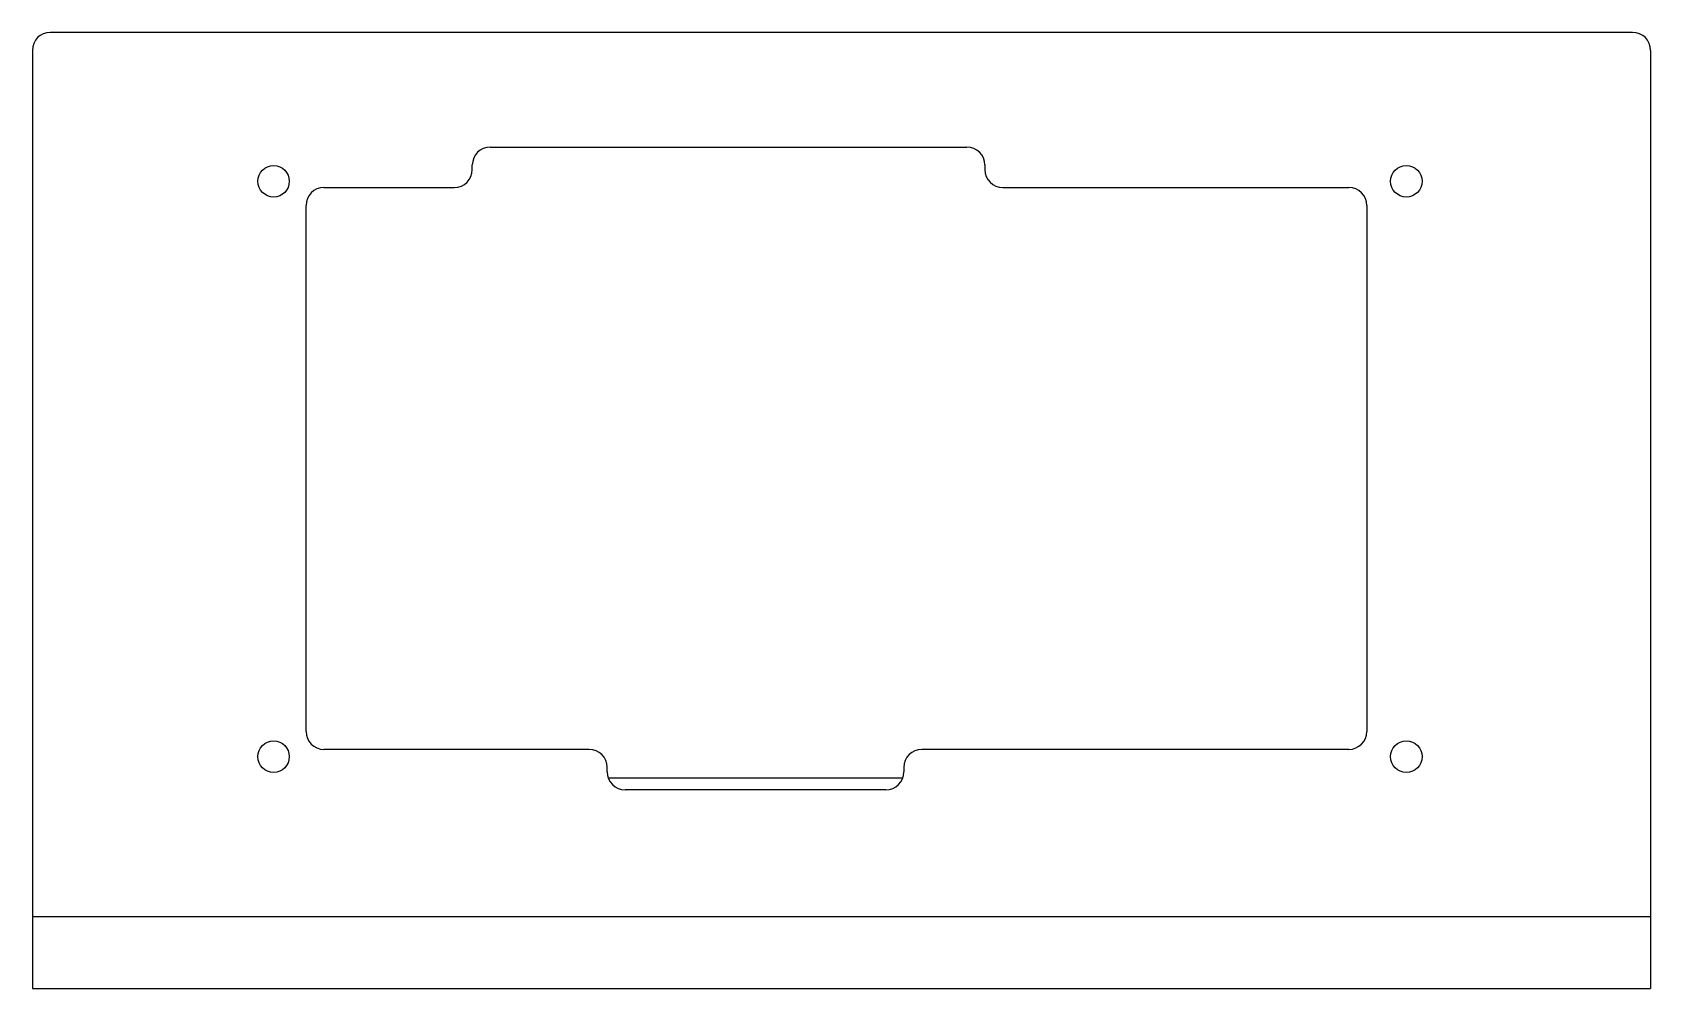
# Model space of a CAD drawing. Header units: millimetres. Extents: x 117 to 297, y 92 to 198.
import ezdxf

# ---------------------------------------------------------------- set-up
doc = ezdxf.new("R2010")
doc.units = ezdxf.units.MM

msp = doc.modelspace()

# ---------------------------------------------------------------- linework, layer by layer
at = {"color": 7, "linetype": 'Continuous', "lineweight": 25}
for p, q in [((294.67, 197.92), (118.67, 197.92)), ((116.67, 195.92), (116.67, 99.56)), ((296.67, 195.92), (296.67, 99.56)), ((167.61, 185.17), (220.61, 185.17)), ((165.61, 182.67), (165.61, 183.17)), ((222.61, 183.17), (222.61, 182.67)), ((149.11, 180.67), (163.61, 180.67)), ((224.61, 180.67), (263.11, 180.67)), ((147.11, 120.17), (147.11, 178.67)), ((265.11, 178.67), (265.11, 120.17)), ((178.61, 118.17), (149.11, 118.17)), ((263.11, 118.17), (215.61, 118.17)), ((180.61, 115.67), (180.61, 116.17)), ((213.61, 116.17), (213.61, 115.67)), ((213.48, 114.97), (180.73, 114.97)), ((211.61, 113.67), (182.61, 113.67)), ((296.67, 99.56), (116.67, 99.56)), ((116.67, 99.56), (116.67, 91.56)), ((296.67, 99.56), (296.67, 91.56)), ((116.67, 91.56), (296.67, 91.56))]:
    msp.add_line(p, q, dxfattribs=at)
for centre in [(143.5, 181.36), (269.5, 181.36), (143.5, 117.36), (269.5, 117.36)]:
    msp.add_circle(centre, 1.75, dxfattribs=at)
for centre, start, end in [((118.67, 195.92), 90, 180), ((294.67, 195.92), 0, 90), ((167.61, 183.17), 90, 180), ((220.61, 183.17), 360, 90), ((163.61, 182.67), 270, 0), ((224.61, 182.67), 180, 270), ((149.11, 178.67), 90, 180), ((263.11, 178.67), 0, 90), ((149.11, 120.17), 180, 270), ((263.11, 120.17), 270, 0), ((178.61, 116.17), 0, 90), ((215.61, 116.17), 90, 180), ((182.61, 115.67), 180, 270), ((211.61, 115.67), 270, 0)]:
    msp.add_arc(centre, 2, start, end, dxfattribs=at)

doc.saveas('drawing.dxf')
